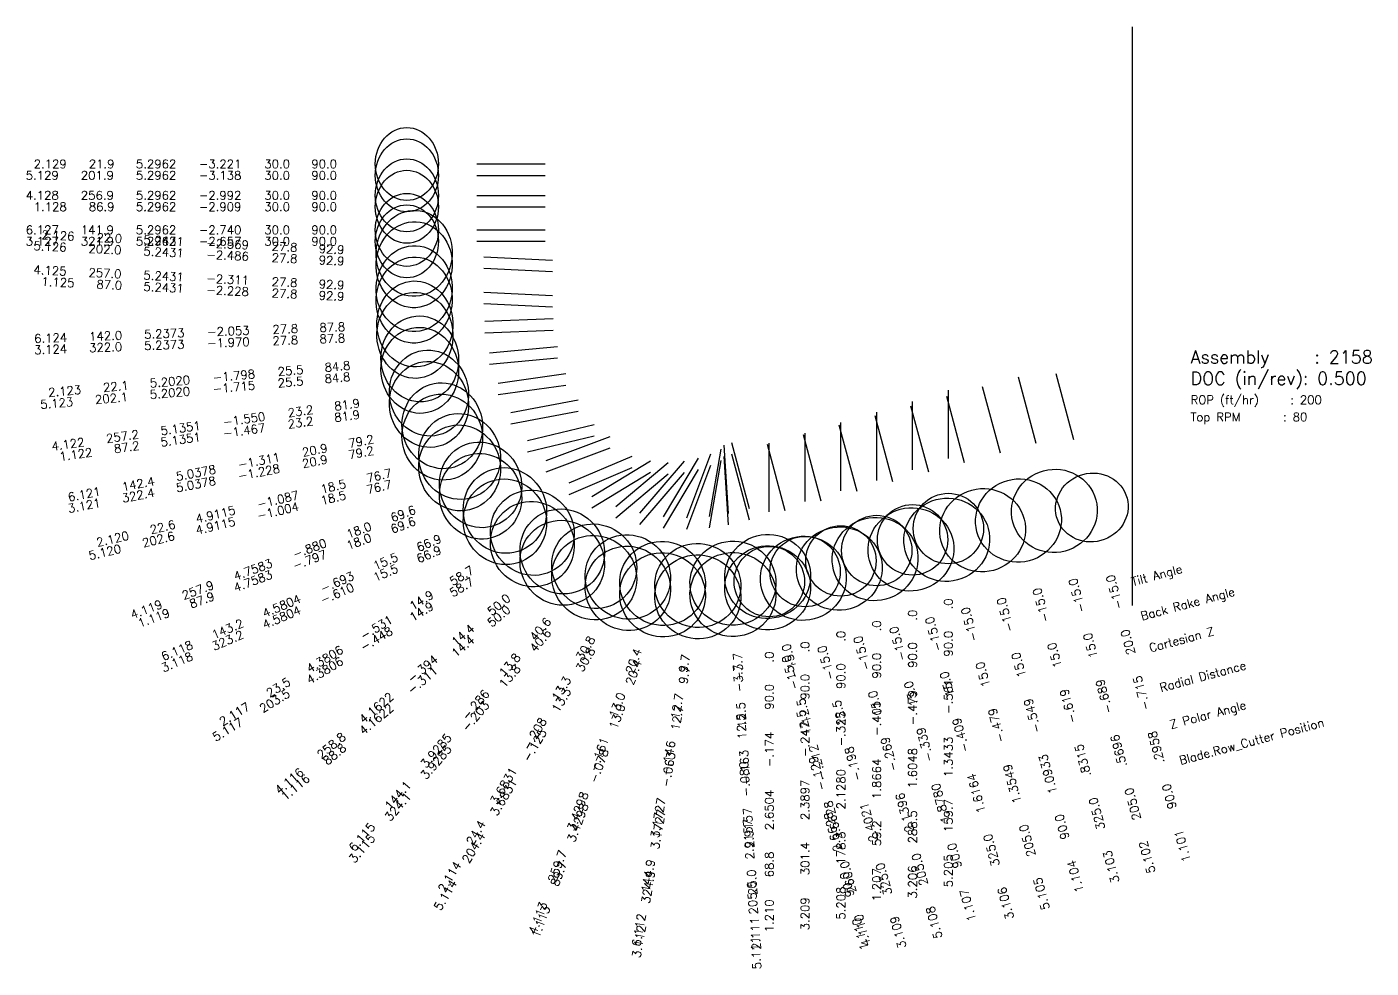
# Model space of a CAD drawing. Extents: x 115.8 to 158.2, y 81.6 to 111.6.
# Drawn here: x 123.91 to 133.72, y 104.78 to 111.65 of the extents above; entities that cross this region are included whole.
import ezdxf
from ezdxf.enums import TextEntityAlignment as Align

# ---------------------------------------------------------------- set-up
doc = ezdxf.new("R2010")
doc.units = 0
doc.header["$MEASUREMENT"] = 0
doc.layers.get('0').update_dxf_attribs({"linetype": 'CONTINUOUS'})
for name, color, linetype, true_color in [('Blade_1', 30, 'CONTINUOUS', 0xff7f00), ('Blade_2', 7, 'CONTINUOUS', 0xcccc00), ('Blade_3', 7, 'CONTINUOUS', 0x00cc00), ('Blade_4', 7, 'CONTINUOUS', 0x00cccc), ('Blade_5', 7, 'CONTINUOUS', 0x0066cc), ('Blade_6', 190, 'CONTINUOUS', 0x7f00ff)]:
    doc.layers.add(name, color=color, linetype=linetype, true_color=true_color)
doc.styles.add('RomanS', font='romans')

msp = doc.modelspace()

# ---------------------------------------------------------------- linework, layer by layer
msp.add_line((131.98121, 107.42555), (131.98121, 111.64615))
at = {"layer": 'Blade_1'}
for p, q in [((127.19501, 110.33415), (127.69501, 110.33415)), ((127.24747, 109.62815), (127.74685, 109.60324)), ((127.35108, 108.96349), (127.84615, 109.03352)), ((131.55341, 108.63277), (131.424, 109.11574)), ((130.75591, 108.46717), (130.6265, 108.95014)), ((130.11481, 108.33635), (130.11481, 108.83635)), ((129.97121, 108.25697), (129.8418, 108.73994)), ((127.70089, 108.3999), (128.16951, 108.57426)), ((129.33081, 108.10955), (129.33081, 108.60955)), ((128.72947, 107.98106), (128.90405, 108.44959)), ((129.18641, 108.04667), (129.057, 108.52964)), ((128.20943, 108.06478), (128.5922, 108.38648))]:
    msp.add_line(p, q, dxfattribs=at)
for centre, major_axis, ratio in [((126.68501, 110.33415), (0, -0.266), 0.8661654), ((126.73811, 109.65355), (-0.01564, -0.31361), 0.8843949), ((126.84611, 108.89205), (0.04398, -0.3109), 0.9191083), ((127.22291, 108.22205), (0.1095, -0.29429), 0.9509554), ((131.68541, 108.14015), (0.25694, 0.06885), 0.9398496), ((130.88791, 107.97455), (0.3033, 0.08127), 0.9659236), ((127.81901, 107.73665), (0.20203, -0.24038), 0.9687898), ((130.10321, 107.76435), (0.3033, 0.08127), 0.9659236), ((130.11481, 107.82635), (0.257, 0), 1), ((128.55141, 107.50315), (0.29424, -0.10963), 0.9745223), ((129.31841, 107.55405), (0.3033, 0.08127), 0.9764331), ((129.33081, 107.59955), (0.257, 0), 1)]:
    msp.add_ellipse(centre, major_axis=major_axis, ratio=ratio, dxfattribs=at)
at = {"layer": 'Blade_2'}
for p, q in [((127.19501, 110.64615), (127.69501, 110.64615)), ((127.24747, 109.96895), (127.74685, 109.94404)), ((127.28714, 109.26964), (127.78511, 109.31463)), ((127.56593, 108.62981), (128.05241, 108.74525)), ((129.03285, 108.0971), (129.00084, 108.59608)), ((128.03632, 108.2212), (128.4635, 108.48105)), ((128.55893, 108.07141), (128.81464, 108.50107))]:
    msp.add_line(p, q, dxfattribs=at)
for centre, major_axis, ratio in [((126.68501, 110.64615), (0, -0.266), 0.8661654), ((126.73811, 109.99435), (-0.01564, -0.31361), 0.8843949), ((126.77921, 109.22375), (0.02825, -0.31273), 0.9025478), ((127.06971, 108.51205), (0.0725, -0.30552), 0.9484076), ((127.60061, 107.95615), (0.16319, -0.26827), 0.966242), ((128.29811, 107.63315), (0.26983, -0.16059), 0.9729299), ((129.06551, 107.58815), (0.31336, 0.0201), 0.9761146)]:
    msp.add_ellipse(centre, major_axis=major_axis, ratio=ratio, dxfattribs=at)
at = {"layer": 'Blade_3'}
for p, q in [((127.19501, 110.08215), (127.69501, 110.08215)), ((127.25353, 109.41555), (127.75316, 109.43477)), ((131.01771, 108.53737), (130.8883, 109.02034)), ((127.44433, 108.74932), (127.93544, 108.84321)), ((130.37641, 108.41435), (130.37641, 108.91435)), ((130.23281, 108.32707), (130.1034, 108.81004)), ((129.59151, 108.18275), (129.59151, 108.68275)), ((129.44711, 108.11647), (129.3177, 108.59944)), ((128.89448, 107.99075), (128.97877, 108.4836)), ((127.86981, 108.2361), (128.32961, 108.43252)), ((128.38485, 108.01547), (128.71047, 108.3949))]:
    msp.add_line(p, q, dxfattribs=at)
for centre, major_axis, ratio in [((126.68501, 110.08215), (0, -0.266), 0.8661654), ((126.74391, 109.39595), (0.01207, -0.31377), 0.8847134), ((126.94341, 108.65355), (0.05896, -0.30841), 0.9343949), ((127.40081, 108.03575), (0.12335, -0.28876), 0.9636943), ((131.14971, 108.04475), (0.3033, 0.08127), 0.9659236), ((130.36481, 107.83445), (0.3033, 0.08127), 0.9659236), ((130.37641, 107.90435), (0.257, 0), 1), ((128.05271, 107.62845), (0.23828, -0.20449), 0.9710191), ((129.57911, 107.62385), (0.3033, 0.08127), 0.9764331), ((129.59151, 107.67275), (0.257, 0), 1), ((128.80851, 107.48805), (0.30951, -0.05293), 0.9754777)]:
    msp.add_ellipse(centre, major_axis=major_axis, ratio=ratio, dxfattribs=at)
at = {"layer": 'Blade_4'}
for p, q in [((127.19501, 110.41715), (127.69501, 110.41715)), ((127.24747, 109.71115), (127.74685, 109.68624)), ((127.35108, 109.04649), (127.84615, 109.11652)), ((127.70089, 108.4829), (128.16951, 108.65726)), ((129.18641, 108.12967), (129.057, 108.61264)), ((128.20943, 108.14778), (128.5922, 108.46948)), ((128.72947, 108.06406), (128.90405, 108.53259))]:
    msp.add_line(p, q, dxfattribs=at)
for centre, major_axis, ratio in [((126.68501, 110.41715), (0, -0.266), 0.8661654), ((126.73811, 109.73655), (-0.01564, -0.31361), 0.8843949), ((126.84611, 108.97505), (0.04398, -0.3109), 0.9191083), ((127.22291, 108.30505), (0.1095, -0.29429), 0.9509554), ((127.81901, 107.81965), (0.20203, -0.24038), 0.9687898), ((129.31841, 107.63705), (0.3033, 0.08127), 0.9764331), ((128.55141, 107.58615), (0.29424, -0.10963), 0.9745223)]:
    msp.add_ellipse(centre, major_axis=major_axis, ratio=ratio, dxfattribs=at)
at = {"layer": 'Blade_5'}
for p, q in [((127.19501, 110.56315), (127.69501, 110.56315)), ((127.24747, 109.88595), (127.74685, 109.86104)), ((127.28714, 109.18664), (127.78511, 109.23163)), ((131.27961, 108.60757), (131.1502, 109.09054)), ((130.63791, 108.49665), (130.63791, 108.99665)), ((130.49431, 108.39717), (130.3649, 108.88014)), ((129.85321, 108.26055), (129.85321, 108.76055)), ((127.56593, 108.54681), (128.05241, 108.66225)), ((129.70961, 108.18687), (129.5802, 108.66984)), ((129.03285, 108.0141), (129.00084, 108.51308)), ((128.03632, 108.1382), (128.4635, 108.39805)), ((128.55893, 107.98841), (128.81464, 108.41807))]:
    msp.add_line(p, q, dxfattribs=at)
for centre, major_axis, ratio in [((126.68501, 110.56315), (0, -0.266), 0.8661654), ((126.73811, 109.91135), (-0.01564, -0.31361), 0.8843949), ((126.77921, 109.14075), (0.02825, -0.31273), 0.9025478), ((127.06971, 108.42905), (0.0725, -0.30552), 0.9484076), ((131.41161, 108.11495), (0.3033, 0.08127), 0.9659236), ((130.62631, 107.90455), (0.3033, 0.08127), 0.9659236), ((130.63791, 107.98665), (0.257, 0), 1), ((127.60061, 107.87315), (0.16319, -0.26827), 0.966242), ((129.84161, 107.69425), (0.3033, 0.08127), 0.9659236), ((129.85321, 107.75055), (0.257, 0), 1), ((128.29811, 107.55015), (0.26983, -0.16059), 0.9729299), ((129.06551, 107.50515), (0.31336, 0.0201), 0.9761146)]:
    msp.add_ellipse(centre, major_axis=major_axis, ratio=ratio, dxfattribs=at)
at = {"layer": 'Blade_6'}
for p, q in [((127.19501, 110.16515), (127.69501, 110.16515)), ((127.25353, 109.49855), (127.75316, 109.51777)), ((127.44433, 108.83232), (127.93544, 108.92621)), ((128.89448, 108.07375), (128.97877, 108.5666)), ((127.86981, 108.3191), (128.32961, 108.51552)), ((128.38485, 108.09847), (128.71047, 108.4779))]:
    msp.add_line(p, q, dxfattribs=at)
for centre, major_axis, ratio in [((126.68501, 110.16515), (0, -0.266), 0.8661654), ((126.74391, 109.47895), (0.01207, -0.31377), 0.8847134), ((126.94341, 108.73655), (0.05896, -0.30841), 0.9343949), ((127.40081, 108.11875), (0.12335, -0.28876), 0.9636943), ((128.05271, 107.71145), (0.23828, -0.20449), 0.9710191), ((128.80851, 107.57105), (0.30951, -0.05293), 0.9754777)]:
    msp.add_ellipse(centre, major_axis=major_axis, ratio=ratio, dxfattribs=at)

# ---------------------------------------------------------------- texts
at = {"style": 'RomanS'}
for s, height, p in [('Assembly    : 2158', 0.09375, (132.40621, 109.23805)), ('DOC (in/rev): 0.500', 0.09375, (132.40621, 109.0818)), ('ROP (ft/hr)    : 200', 0.0625, (132.40621, 108.92555)), ('Top RPM      : 80', 0.0625, (132.40621, 108.80055))]:
    msp.add_text(s, height=height, dxfattribs=at).set_placement(p, align=Align.MIDDLE_LEFT)
for s, p in [('   Tilt Angle', (131.8407, 107.5606)), ('   Back Rake Angle', (131.90799, 107.30946)), ('   Cartesian Z', (131.97011, 107.07763)), ('   Radial Distance', (132.04775, 106.78786)), ('   Z Polar Angle', (132.12022, 106.5174)), ('   Blade.Row_Cutter Position', (132.1901, 106.2566))]:
    msp.add_text(s, height=0.0625, rotation=15, dxfattribs=at).set_placement(p, align=Align.MIDDLE_LEFT)
at = {"layer": 'Blade_1', "style": 'RomanS'}
msp.add_text('1.128   86.9   5.2962   -2.909   30.0   90.0', height=0.0625, dxfattribs=at).set_placement((126.17501, 110.33415), align=Align.MIDDLE_RIGHT)
for s, rotation, p in [('1.125   87.0   5.2431   -2.228   27.8   92.9', 357.1447, (126.22874, 109.67896)), ('1.122   87.2   5.1351   -1.467   23.2   81.9', 8.052, (126.34113, 108.82061)), ('1.119   87.9   4.7583   -.797   18.0   69.6', 20.409, (126.74492, 108.0442)), ('1.101   90.0   .2958   -.715   20.0   -15.0', 105, (131.8174, 107.64753)), ('1.104   90.0   1.0933   -.549   15.0   -15.0', 105, (131.0199, 107.48193)), ('1.116   88.8   4.1622   -.311   14.4   50.0', 40.0452, (127.42858, 107.40852)), ('1.207   59.2   1.8664   -.401   90.0   .0', 90, (130.11481, 107.31635)), ('1.107   90.0   1.8780   -.339   15.0   -15.0', 105, (130.2352, 107.27173)), ('1.210   68.8   2.6504   -.174   90.0   .0', 90, (129.33081, 107.08955)), ('1.113   89.7   3.4298   -.078   13.0   20.4', 69.5646, (128.37334, 107.02525)), ('1.110   90.0   2.6628   -.129   12.5   -15.0', 105, (129.4504, 107.06143))]:
    msp.add_text(s, height=0.0625, rotation=rotation, dxfattribs=at).set_placement(p, align=Align.MIDDLE_RIGHT)
at = {"layer": 'Blade_2', "style": 'RomanS'}
msp.add_text('2.129   21.9   5.2962   -3.221   30.0   90.0', height=0.0625, dxfattribs=at).set_placement((126.17501, 110.64615), align=Align.MIDDLE_RIGHT)
for s, rotation, p in [('2.126   22.0   5.2431   -2.569   27.8   92.9', 357.1447, (126.22874, 110.01976)), ('2.123   22.1   5.2020   -1.798   25.5   84.8', 5.1624, (126.27127, 109.17786)), ('2.120   22.6   4.9115   -1.087   18.5   76.7', 13.3496, (126.57349, 108.3943)), ('2.117   23.5   4.3806   -.531   14.9   58.7', 31.3123, (127.16489, 107.6911)), ('2.114   24.4   3.6831   -.208   13.3   30.8', 59.2413, (128.03728, 107.19489)), ('2.111   25.0   2.9157   -.163   12.5   -3.7', 93.6707, (129.09816, 107.0792))]:
    msp.add_text(s, height=0.0625, rotation=rotation, dxfattribs=at).set_placement(p, align=Align.MIDDLE_RIGHT)
at = {"layer": 'Blade_3', "style": 'RomanS'}
msp.add_text('3.127   321.9   5.2962   -2.657   30.0   90.0', height=0.0625, dxfattribs=at).set_placement((126.17501, 110.08215), align=Align.MIDDLE_RIGHT)
for s, rotation, p in [('3.124   322.0   5.2373   -1.970   27.8   87.8', 2.2029, (126.23428, 109.37635)), ('3.121   322.4   5.0378   -1.228   20.9   79.2', 10.8235, (126.44248, 108.55778)), ('3.118   323.2   4.5804   -.610   15.5   66.9', 23.1313, (126.93181, 107.8354)), ('3.103   325.0   .8315   -.619   15.0   -15.0', 105, (131.2817, 107.55213)), ('3.206   288.5   1.6048   -.479   90.0   .0', 90, (130.37641, 107.39435)), ('3.106   325.0   1.6164   -.409   15.0   -15.0', 105, (130.4968, 107.34183)), ('3.115   324.1   3.9285   -.203   13.8   40.6', 49.3637, (127.72057, 107.24143)), ('3.209   301.4   2.3897   -.247   90.0   .0', 90, (129.59151, 107.16275)), ('3.109   325.0   2.4021   -.198   12.5   -15.0', 105, (129.7111, 107.13123)), ('3.112   324.9   3.1727   -.063   12.7   9.7', 80.2946, (128.72253, 106.98535))]:
    msp.add_text(s, height=0.0625, rotation=rotation, dxfattribs=at).set_placement(p, align=Align.MIDDLE_RIGHT)
at = {"layer": 'Blade_4', "style": 'RomanS'}
msp.add_text('4.128   256.9   5.2962   -2.992   30.0   90.0', height=0.0625, dxfattribs=at).set_placement((126.17501, 110.41715), align=Align.MIDDLE_RIGHT)
for s, rotation, p in [('4.125   257.0   5.2431   -2.311   27.8   92.9', 357.1447, (126.22874, 109.76196)), ('4.122   257.2   5.1351   -1.550   23.2   81.9', 8.052, (126.34113, 108.90361)), ('4.119   257.9   4.7583   -.880   18.0   69.6', 20.409, (126.74492, 108.1272)), ('4.116   258.8   4.1622   -.394   14.4   50.0', 40.0452, (127.42858, 107.49152)), ('4.113   259.7   3.4298   -.161   13.0   20.4', 69.5646, (128.37334, 107.10825)), ('4.110   260.0   2.6628   -.212   12.5   -15.0', 105, (129.4504, 107.14443))]:
    msp.add_text(s, height=0.0625, rotation=rotation, dxfattribs=at).set_placement(p, align=Align.MIDDLE_RIGHT)
at = {"layer": 'Blade_5', "style": 'RomanS'}
msp.add_text('5.129   201.9   5.2962   -3.138   30.0   90.0', height=0.0625, dxfattribs=at).set_placement((126.17501, 110.56315), align=Align.MIDDLE_RIGHT)
for s, rotation, p in [('5.126   202.0   5.2431   -2.486   27.8   92.9', 357.1447, (126.22874, 109.93676)), ('5.123   202.1   5.2020   -1.715   25.5   84.8', 5.1624, (126.27127, 109.09486)), ('5.120   202.6   4.9115   -1.004   18.5   76.7', 13.3496, (126.57349, 108.3113)), ('5.117   203.5   4.3806   -.448   14.9   58.7', 31.3123, (127.16489, 107.6081)), ('5.102   205.0   .5696   -.689   15.0   -15.0', 105, (131.5436, 107.62233)), ('5.205   159.7   1.3433   -.561   90.0   .0', 90, (130.63791, 107.47665)), ('5.105   205.0   1.3549   -.479   15.0   -15.0', 105, (130.7583, 107.41193)), ('5.208   178.3   2.1280   -.325   90.0   .0', 90, (129.85321, 107.24055)), ('5.108   205.0   2.1396   -.269   15.0   -15.0', 105, (129.9736, 107.20163)), ('5.114   204.4   3.6831   -.125   13.3   30.8', 59.2413, (128.03728, 107.11189)), ('5.111   205.0   2.9157   -.080   12.5   -3.7', 93.6707, (129.09816, 106.9962))]:
    msp.add_text(s, height=0.0625, rotation=rotation, dxfattribs=at).set_placement(p, align=Align.MIDDLE_RIGHT)
at = {"layer": 'Blade_6', "style": 'RomanS'}
msp.add_text('6.127   141.9   5.2962   -2.740   30.0   90.0', height=0.0625, dxfattribs=at).set_placement((126.17501, 110.16515), align=Align.MIDDLE_RIGHT)
for s, rotation, p in [('6.124   142.0   5.2373   -2.053   27.8   87.8', 2.2029, (126.23428, 109.45935)), ('6.121   142.4   5.0378   -1.311   20.9   79.2', 10.8235, (126.44248, 108.64078)), ('6.118   143.2   4.5804   -.693   15.5   66.9', 23.1313, (126.93181, 107.9184)), ('6.115   144.1   3.9285   -.286   13.8   40.6', 49.3637, (127.72057, 107.32443)), ('6.112   144.9   3.1727   -.146   12.7   9.7', 80.2946, (128.72253, 107.06835))]:
    msp.add_text(s, height=0.0625, rotation=rotation, dxfattribs=at).set_placement(p, align=Align.MIDDLE_RIGHT)

doc.saveas('drawing.dxf')
